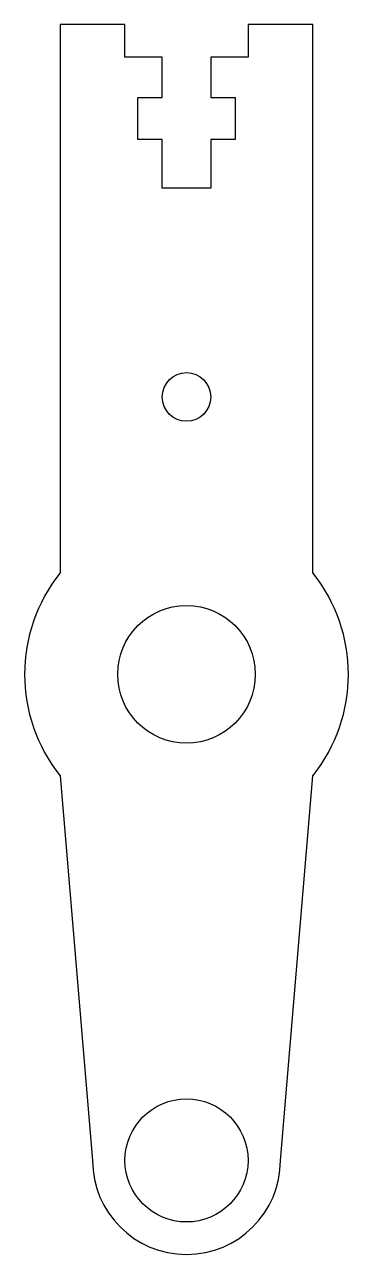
# Model space of a CAD drawing. Header units: millimetres. Extents: x -10 to 10, y -51.3 to 24.6.
import ezdxf

# ---------------------------------------------------------------- set-up
doc = ezdxf.new("R2010")
doc.units = ezdxf.units.MM

msp = doc.modelspace()

# ---------------------------------------------------------------- linework, layer by layer
at = {"color": 7, "linetype": 'Continuous', "lineweight": 25}
for p, q in [((-7.803, 24.61), (-7.803, -9.232)), ((-3.803, 24.61), (-7.803, 24.61)), ((-3.803, 22.61), (-3.803, 24.61)), ((3.797, 24.61), (3.797, 22.61)), ((7.797, 24.61), (3.797, 24.61)), ((7.797, -9.232), (7.797, 24.61)), ((-1.503, 22.61), (-3.803, 22.61)), ((-1.503, 20.11), (-1.503, 22.61)), ((1.497, 22.61), (1.497, 20.11)), ((3.797, 22.61), (1.497, 22.61)), ((-3.003, 20.11), (-1.503, 20.11)), ((-3.003, 17.51), (-3.003, 20.11)), ((1.497, 20.11), (2.997, 20.11)), ((2.997, 20.11), (2.997, 17.51)), ((-1.503, 17.51), (-3.003, 17.51)), ((-1.503, 14.51), (-1.503, 17.51)), ((1.497, 17.51), (1.497, 14.51)), ((2.997, 17.51), (1.497, 17.51)), ((1.497, 14.51), (-1.503, 14.51)), ((-7.803, -21.748), (-5.803, -45.49)), ((5.797, -45.49), (7.797, -21.748))]:
    msp.add_line(p, q, dxfattribs=at)
for centre, radius in [((-0.003, 1.63), 1.5), ((-0.003, -15.49), 4.25), ((-0.003, -45.49), 3.8)]:
    msp.add_circle(centre, radius, dxfattribs=at)
for centre, radius, start, end in [((-0.003, -15.49), 10, 141.26058, 218.73942), ((-0.003, -15.49), 10, 321.26058, 38.73942), ((-0.003, -45.49), 5.8, 180, 0)]:
    msp.add_arc(centre, radius, start, end, dxfattribs=at)

doc.saveas('drawing.dxf')
